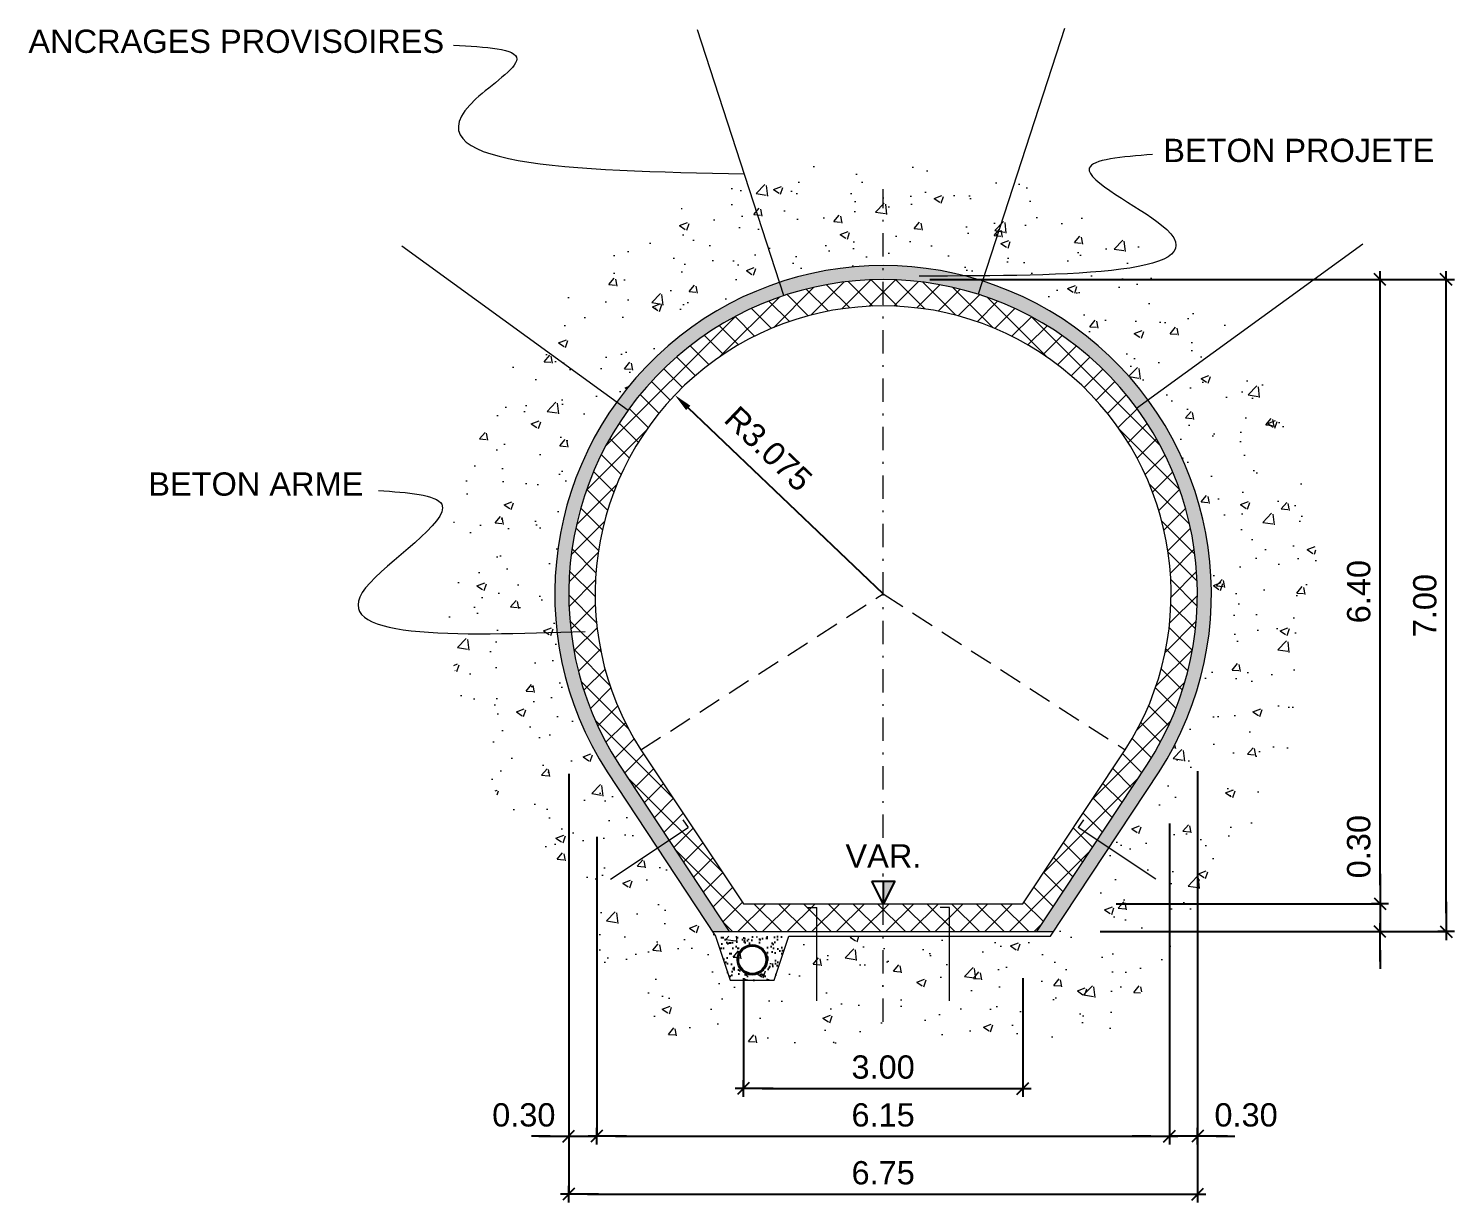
# Model space of a CAD drawing. Extents: x 63271 to 63622, y 108539 to 108756.
# Drawn here: x 63360.8 to 63437.3, y 108539.7 to 108602.7 of the extents above; entities that cross this region are included whole.
import ezdxf
from ezdxf.enums import TextEntityAlignment as Align

# ---------------------------------------------------------------- set-up
doc = ezdxf.new("R2010")
doc.units = 0
doc.header["$MEASUREMENT"] = 0
doc.header["$PDMODE"] = 3
for name, pattern in [('NASCOSTA', [9.525, 6.35, -3.175]), ('TRATTEGGIATA2', [0.375, 0.25, -0.125]), ('TRATTOPUNTO', [1, 0.5, -0.25, 0, -0.25])]:
    doc.linetypes.add(name, pattern=pattern)
for name, color, linetype in [('coordinate', 2, 'Continuous'), ('DIME', 6, 'Continuous'), ('LIN010CO', 2, 'Continuous'), ('LIN018CO', 6, 'Continuous'), ('LIN018TR', 6, 'NASCOSTA'), ('LIN035CO', 1, 'Continuous'), ('LIN050CO', 3, 'Continuous'), ('TEXT035', 1, 'Continuous')]:
    doc.layers.add(name, color=color, linetype=linetype)
doc.styles.add('ARIAL', font='arial.ttf')
doc.linetypes.add('ROCCIA', pattern='A,0.25,[130,BERETTA.shx,S=0.1,R=0,X=0,Y=0],-0.2,0.25', length=0.7)
doc.dimstyles.new('100', dxfattribs={"dimscale": 5, "dimtxt": 0.25, "dimasz": 0.2, "dimexe": 0, "dimexo": 0.5, "dimgap": 0.1, "dimtad": 1, "dimlfac": 0.2, "dimzin": 4, "dimdsep": 46, "dimtxsty": 'ARIAL', "dimblk1": 'LINE', "dimblk2": 'LINE', "dimsah": 1, "dimcen": 2.5, "dimclrd": 256, "dimclre": 256, "dimclrt": 1, "dimadec": 4, "dimazin": 0, "dimtfac": 1, "dimtmove": 2, "dimatfit": 3, "dimldrblk": 'LINE', "dimfxl": 1, "dimtvp": 1, "dimtolj": 1, "dimtzin": 0, "dimarcsym": 0})

# ---------------------------------------------------------------- blocks, each defined once
blk = doc.blocks.new('*D24')
at = {"layer": 'Defpoints', "color": 0, "linetype": 'Continuous', "lineweight": 0, "transparency": 16777216}
for p in [(63395.447, 108583.026), (63406.63, 108572.35)]:
    blk.add_point(p, dxfattribs=at)
at = {"layer": 'LIN018CO', "linetype": 'Continuous', "lineweight": -2, "transparency": 16777216}
blk.add_line((63406.63, 108572.35), (63396.17, 108582.336), dxfattribs=at)
at = {"layer": 'LIN018CO', "linetype": 'Continuous', "lineweight": 0, "transparency": 16777216}
blk.add_solid([(63396.285, 108582.456), (63396.055, 108582.215), (63395.447, 108583.026)], dxfattribs=at)
at = {"layer": 'LIN018CO', "color": 1, "linetype": 'Continuous', "lineweight": 0, "transparency": 16777216, "insert": (63400.477, 108580.142), "char_height": 1.25, "attachment_point": 5, "rotation": 316.33036, "style": 'ARIAL'}
blk.add_mtext('\\A1;R3.075', dxfattribs=at)
blk = doc.blocks.new('LINE')
for p, q in [((-1.6, 0), (0.45, 0)), ((0, 0.45), (0, -0.45))]:
    blk.add_line(p, q)
at = {"color": 3}
blk.add_line((-0.318, -0.318), (0.318, 0.318), dxfattribs=at)
blk = doc.blocks.new('*D25')
at = {"layer": 'Defpoints', "color": 0, "lineweight": 0, "transparency": 16777216}
for p in [(63399.13, 108554.225), (63414.13, 108554.225), (63414.13, 108545.811)]:
    blk.add_point(p, dxfattribs=at)
at = {"layer": 'LIN018CO', "lineweight": -2, "transparency": 16777216}
for p, q in [((63399.13, 108551.725), (63399.13, 108545.811)), ((63414.13, 108551.725), (63414.13, 108545.811)), ((63400.13, 108545.811), (63413.13, 108545.811))]:
    blk.add_line(p, q, dxfattribs=at)
at = {"layer": 'LIN018CO', "lineweight": -2, "transparency": 16777216, "rotation": 180}
blk.add_blockref('LINE', (63399.13, 108545.811), dxfattribs=at)
at = {"layer": 'LIN018CO', "lineweight": -2, "transparency": 16777216}
blk.add_blockref('LINE', (63414.13, 108545.811), dxfattribs=at)
at = {"layer": 'LIN018CO', "color": 1, "lineweight": 0, "transparency": 16777216, "insert": (63406.63, 108546.95), "char_height": 1.25, "attachment_point": 5, "style": 'ARIAL'}
blk.add_mtext('\\A1;3.00', dxfattribs=at)
blk = doc.blocks.new('LIVELLI1')
at = {"layer": 'LIN018CO'}
blk.add_solid([(0, 0.25), (0, 0), (0.125, 0.25)], dxfattribs=at)
at = {"layer": 'LIN035CO'}
for p, q in [((-0.125, 0.25), (0.125, 0.25)), ((0, 0), (-0.125, 0.25)), ((0, 0), (0, 0.25)), ((0, 0), (0.125, 0.25))]:
    blk.add_line(p, q, dxfattribs=at)
at = {"layer": 'TEXT035', "style": 'ARIAL'}
blk.add_attdef('VALORE', text='', height=0.25, dxfattribs=at).set_placement((0, 0.395), align=Align.CENTER)
blk = doc.blocks.new('*D26')
at = {"layer": 'Defpoints', "color": 0, "linetype": 'Continuous', "lineweight": 0, "transparency": 16777216}
for p in [(63423.512, 108565.341), (63422.005, 108562.523), (63422.005, 108543.244)]:
    blk.add_point(p, dxfattribs=at)
at = {"layer": 'DIME', "linetype": 'Continuous', "lineweight": -2, "transparency": 16777216}
for p, q in [((63423.512, 108562.841), (63423.512, 108543.244)), ((63422.005, 108560.023), (63422.005, 108543.244)), ((63421.005, 108543.244), (63420.005, 108543.244)), ((63423.512, 108543.244), (63422.005, 108543.244)), ((63424.512, 108543.244), (63425.512, 108543.244))]:
    blk.add_line(p, q, dxfattribs=at)
blk.add_blockref('LINE', (63422.005, 108543.244), dxfattribs=at)
at = {"layer": 'DIME', "linetype": 'Continuous', "lineweight": -2, "transparency": 16777216, "rotation": 180}
blk.add_blockref('LINE', (63423.512, 108543.244), dxfattribs=at)
at = {"layer": 'DIME', "color": 1, "linetype": 'Continuous', "lineweight": 0, "transparency": 16777216, "insert": (63426.115, 108544.382), "char_height": 1.25, "attachment_point": 5, "style": 'ARIAL'}
blk.add_mtext('\\A1;0.30', dxfattribs=at)
blk = doc.blocks.new('*D27')
at = {"layer": 'Defpoints', "color": 0, "linetype": 'Continuous', "lineweight": 0, "transparency": 16777216}
for p in [(63389.753, 108565.188), (63391.255, 108561.806), (63391.255, 108543.244)]:
    blk.add_point(p, dxfattribs=at)
at = {"layer": 'DIME', "linetype": 'Continuous', "lineweight": -2, "transparency": 16777216}
for p, q in [((63389.753, 108562.688), (63389.753, 108543.244)), ((63391.255, 108559.306), (63391.255, 108543.244)), ((63388.753, 108543.244), (63387.753, 108543.244)), ((63389.753, 108543.244), (63391.255, 108543.244)), ((63392.255, 108543.244), (63393.255, 108543.244))]:
    blk.add_line(p, q, dxfattribs=at)
blk.add_blockref('LINE', (63389.753, 108543.244), dxfattribs=at)
at = {"layer": 'DIME', "linetype": 'Continuous', "lineweight": -2, "transparency": 16777216, "rotation": 180}
blk.add_blockref('LINE', (63391.255, 108543.244), dxfattribs=at)
at = {"layer": 'DIME', "color": 1, "linetype": 'Continuous', "lineweight": 0, "transparency": 16777216, "insert": (63387.342, 108544.382), "char_height": 1.25, "attachment_point": 5, "style": 'ARIAL'}
blk.add_mtext('\\A1;0.30', dxfattribs=at)
blk = doc.blocks.new('*D28')
at = {"layer": 'Defpoints', "color": 0, "linetype": 'Continuous', "lineweight": 0, "transparency": 16777216}
for p in [(63423.512, 108565.341), (63389.753, 108565.188), (63423.512, 108540.139)]:
    blk.add_point(p, dxfattribs=at)
at = {"layer": 'DIME', "linetype": 'Continuous', "lineweight": -2, "transparency": 16777216}
for p, q in [((63389.753, 108562.688), (63389.753, 108540.139)), ((63423.512, 108562.841), (63423.512, 108540.139)), ((63390.753, 108540.139), (63422.512, 108540.139))]:
    blk.add_line(p, q, dxfattribs=at)
at = {"layer": 'DIME', "linetype": 'Continuous', "lineweight": -2, "transparency": 16777216, "rotation": 180}
blk.add_blockref('LINE', (63389.753, 108540.139), dxfattribs=at)
at = {"layer": 'DIME', "linetype": 'Continuous', "lineweight": -2, "transparency": 16777216}
blk.add_blockref('LINE', (63423.512, 108540.139), dxfattribs=at)
at = {"layer": 'DIME', "color": 1, "linetype": 'Continuous', "lineweight": 0, "transparency": 16777216, "insert": (63406.633, 108541.277), "char_height": 1.25, "attachment_point": 5, "style": 'ARIAL'}
blk.add_mtext('\\A1;6.75', dxfattribs=at)
blk = doc.blocks.new('*D29')
at = {"layer": 'Defpoints', "color": 0, "linetype": 'Continuous', "lineweight": 0, "transparency": 16777216}
for p in [(63422.005, 108562.523), (63391.255, 108561.806), (63422.005, 108543.244)]:
    blk.add_point(p, dxfattribs=at)
at = {"layer": 'DIME', "linetype": 'Continuous', "lineweight": -2, "transparency": 16777216}
for p, q in [((63422.005, 108560.023), (63422.005, 108543.244)), ((63391.255, 108559.306), (63391.255, 108543.244)), ((63392.255, 108543.244), (63421.005, 108543.244))]:
    blk.add_line(p, q, dxfattribs=at)
at = {"layer": 'DIME', "linetype": 'Continuous', "lineweight": -2, "transparency": 16777216, "rotation": 180}
blk.add_blockref('LINE', (63391.255, 108543.244), dxfattribs=at)
at = {"layer": 'DIME', "linetype": 'Continuous', "lineweight": -2, "transparency": 16777216}
blk.add_blockref('LINE', (63422.005, 108543.244), dxfattribs=at)
at = {"layer": 'DIME', "color": 1, "linetype": 'Continuous', "lineweight": 0, "transparency": 16777216, "insert": (63406.63, 108544.382), "char_height": 1.25, "attachment_point": 5, "style": 'ARIAL'}
blk.add_mtext('\\A1;6.15', dxfattribs=at)
blk = doc.blocks.new('*D30')
at = {"layer": 'Defpoints', "color": 0, "linetype": 'Continuous', "lineweight": 0, "transparency": 16777216}
for p in [(63406.63, 108589.225), (63433.306, 108589.225), (63416.641, 108555.725)]:
    blk.add_point(p, dxfattribs=at)
at = {"layer": 'DIME', "linetype": 'Continuous', "lineweight": -2, "transparency": 16777216}
for p, q in [((63409.13, 108589.225), (63433.306, 108589.225)), ((63433.306, 108556.725), (63433.306, 108588.225)), ((63419.141, 108555.725), (63433.306, 108555.725))]:
    blk.add_line(p, q, dxfattribs=at)
for p, rotation in [((63433.306, 108589.225), 90), ((63433.306, 108555.725), 270)]:
    blk.add_blockref('LINE', p, dxfattribs=dict(at, rotation=rotation))
at = {"layer": 'DIME', "color": 1, "linetype": 'Continuous', "lineweight": 0, "transparency": 16777216, "insert": (63432.168, 108572.475), "char_height": 1.25, "attachment_point": 5, "rotation": 90, "style": 'ARIAL'}
blk.add_mtext('\\A1;6.40', dxfattribs=at)
blk = doc.blocks.new('*D31')
at = {"layer": 'Defpoints', "color": 0, "linetype": 'Continuous', "lineweight": 0, "transparency": 16777216}
for p in [(63406.63, 108589.225), (63436.853, 108589.225), (63415.786, 108554.225)]:
    blk.add_point(p, dxfattribs=at)
at = {"layer": 'DIME', "linetype": 'Continuous', "lineweight": -2, "transparency": 16777216}
for p, q in [((63409.13, 108589.225), (63436.853, 108589.225)), ((63436.853, 108555.225), (63436.853, 108588.225)), ((63418.286, 108554.225), (63436.853, 108554.225))]:
    blk.add_line(p, q, dxfattribs=at)
for p, rotation in [((63436.853, 108589.225), 90), ((63436.853, 108554.225), 270)]:
    blk.add_blockref('LINE', p, dxfattribs=dict(at, rotation=rotation))
at = {"layer": 'DIME', "color": 1, "linetype": 'Continuous', "lineweight": 0, "transparency": 16777216, "insert": (63435.715, 108571.725), "char_height": 1.25, "attachment_point": 5, "rotation": 90, "style": 'ARIAL'}
blk.add_mtext('\\A1;7.00', dxfattribs=at)
blk = doc.blocks.new('*D32')
at = {"layer": 'Defpoints', "color": 0, "lineweight": 0, "transparency": 16777216}
for p in [(63416.641, 108555.725), (63415.786, 108554.225), (63433.306, 108554.225)]:
    blk.add_point(p, dxfattribs=at)
at = {"layer": 'DIME', "lineweight": -2, "transparency": 16777216}
for p, q in [((63433.306, 108556.725), (63433.306, 108557.725)), ((63419.141, 108555.725), (63433.306, 108555.725)), ((63433.306, 108555.725), (63433.306, 108554.225)), ((63418.286, 108554.225), (63433.306, 108554.225)), ((63433.306, 108553.225), (63433.306, 108552.225))]:
    blk.add_line(p, q, dxfattribs=at)
for p, rotation in [((63433.306, 108555.725), 270), ((63433.306, 108554.225), 90)]:
    blk.add_blockref('LINE', p, dxfattribs=dict(at, rotation=rotation))
at = {"layer": 'DIME', "color": 1, "lineweight": 0, "transparency": 16777216, "insert": (63432.168, 108558.787), "char_height": 1.25, "attachment_point": 5, "rotation": 90, "style": 'ARIAL'}
blk.add_mtext('\\A1;0.30', dxfattribs=at)

msp = doc.modelspace()

# ---------------------------------------------------------------- hatches: boundary and pattern name
at = {"layer": 'LIN010CO', "linetype": 'Continuous', "lineweight": 0}
h = msp.add_hatch(dxfattribs=at)
h.set_pattern_fill('AR-CONC', color=256, scale=0.6, style=0)
h.set_pattern_definition([(50, (0, 103.223), (4.3035611, -0.37651281), [0.45, -4.95]), (355, (0, 103.223), (-0.832508, 4.5131528), [0.36, -3.96]), (100.4514, (0.3586, 103.1917), (3.47105629, 4.13663725), [0.38244114, -4.20685267]), (46.1842, (0, 104.423), (6.4034463, -0.99311409), [0.675, -7.425]), (96.6356, (0.5336, 104.3404), (5.60797623, 5.84470723), [0.57366173, -6.310278]), (351.1842, (0, 104.423), (5.60797167, 5.8447116), [0.54, -5.94]), (21, (0.6, 104.123), (3.58144231, -2.41571334), [0.45, -4.95]), (326, (0.6, 104.123), (1.45989199, 4.35090027), [0.36, -3.96]), (71.4514, (0.8985, 103.922), (5.04133577, 1.93518298), [0.38244114, -4.20685267]), (37.5, (0, 103.2231), (0.072959132, 1.997363123), [0, -3.912, 0, -4.02, 0, -3.975]), (7.5, (0, 103.2231), (1.578417225, 2.36647027), [0, -2.292, 0, -3.822, 0, -1.515]), (327.5, (-1.338, 103.2231), (3.202934617, -0.13532923), [0, -1.5, 0, -4.68, 0, -6.21]), (317.5, (-1.938, 103.223), (3.499117016, 0.600629894), [0, -1.95, 0, -3.108, 0, -4.41])])
h.paths.add_polyline_path([(63387.01815, 108559.67544), (63394.55683, 108548.24932), (63418.70294, 108548.24932), (63426.24161, 108559.67544, 1.83697169)])
h.paths.add_polyline_path([(63421.44607, 108562.80474), (63415.62074, 108553.97548), (63397.63902, 108553.97548), (63391.81369, 108562.80474, -1.83385467)], flags=16)
at = {"layer": 'LIN010CO', "lineweight": 0}
h = msp.add_hatch(dxfattribs=at)
h.set_pattern_fill('AR-SAND', color=256, scale=0.3, style=0)
h.set_pattern_definition([(127.5, (66374.97423, 104512.20163), (-0.57804713, -0.018898007), [0, -0.456, 0, -0.51, 0, -0.4875]), (97.5, (66374.9742, 104512.2016), (-0.84664382, 0.53093301), [0, -0.246, 0, -0.411, 0, -0.1575]), (57.5, (66374.97423, 104511.83263), (-0.001697716, 0.93424256), [0, -0.15, 0, -0.54, 0, -0.705]), (47.5, (66374.9742, 104511.8326), (-0.26330267, 0.90183798), [0, -0.075, 0, -0.354, 0, -0.405])])
h.paths.add_polyline_path([(63406.62988, 108589.97548, 0.08035018), (63401.07374, 108589.0768), (63401.30551, 108588.36349, -0.08042345), (63406.62988, 108589.22548)])
h.paths.add_polyline_path([(63401.30551, 108588.36349), (63401.07374, 108589.0768, 0.1577431), (63392.32912, 108582.65237), (63392.93589, 108582.21152, -0.1577146)])
edge = h.paths.add_edge_path()
edge.add_spline(control_points=[(63389.12613, 108570.28672), (63389.37629, 108570.29408), (63389.62731, 108570.30173), (63389.87876, 108570.30951)], knot_values=[20.68163803, 20.68163803, 20.68163803, 20.68163803, 21.11460095, 21.11460095, 21.11460095, 21.11460095], degree=3, periodic=0)
edge.add_arc((63406.62988, 108572.35048), 16.875, 144.2423378, 186.9467177, ccw=False)
edge.add_line((63392.93589, 108582.21152), (63392.32912, 108582.65237))
edge.add_arc((63406.62988, 108572.35048), 17.625, 144.2320255, 186.7243561)
edge = h.paths.add_edge_path()
edge.add_spline(control_points=[(63389.87876, 108570.30951), (63389.62731, 108570.30173), (63389.37629, 108570.29408), (63389.12613, 108570.28672)], knot_values=[20.68163803, 20.68163803, 20.68163803, 20.68163803, 21.11460095, 21.11460095, 21.11460095, 21.11460095], degree=3, periodic=0)
edge.add_arc((63406.62988, 108572.35048), 17.625, 186.7243561, 212.7927763)
edge.add_line((63391.81369, 108562.80474), (63397.47408, 108554.22548))
edge.add_line((63397.47408, 108554.22548), (63398.37261, 108554.22548))
edge.add_line((63398.37261, 108554.22548), (63392.44198, 108563.21433))
edge.add_arc((63406.62988, 108572.35048), 16.875, 186.9467177, 212.7790807, ccw=False)
h.paths.add_polyline_path([(63421.44607, 108562.80474, 0.31062691), (63420.84674, 108582.76785), (63420.23997, 108582.32701, -0.31061072), (63420.81778, 108563.21433), (63414.88716, 108554.22548), (63415.78569, 108554.22548)])
h.paths.add_polyline_path([(63411.96636, 108589.14818), (63411.73459, 108588.43487, -0.15905442), (63420.23997, 108582.32701), (63420.84674, 108582.76785, 0.15902591)])
h.paths.add_polyline_path([(63406.62988, 108589.97548), (63406.62988, 108589.22548, -0.07698043), (63411.73459, 108588.43487), (63411.96636, 108589.14818, 0.07705366)])
h = msp.add_hatch(dxfattribs=at)
h.set_pattern_fill('ANSI37', color=256, scale=7.5, angle=270, style=0)
h.set_pattern_definition([(315, (449.1661, -9.1241), (0.6629126074, 0.6629126074), []), (45, (449.1661, -9.1241), (-0.6629126074, 0.6629126074), [])])
h.paths.add_polyline_path([(63419.62863, 108563.98007), (63414.12988, 108555.72548), (63406.62988, 108555.72548), (63406.62988, 108554.22548), (63414.88716, 108554.22548), (63420.81778, 108563.21433, 0.5936331), (63406.62988, 108589.22548), (63406.62988, 108587.81111, -0.5936331)])
h.paths.add_polyline_path([(63406.62988, 108587.81111), (63406.62988, 108589.22548, 0.5936331), (63392.44198, 108563.21433), (63398.37261, 108554.22548), (63406.62988, 108554.22548), (63406.62988, 108555.72548), (63399.12988, 108555.72548), (63393.63113, 108563.98007, -0.5936331)])
at = {"layer": 'LIN010CO'}
h = msp.add_hatch(dxfattribs=at)
h.set_pattern_fill('AR-SAND', color=256, scale=0.3, style=0)
h.set_pattern_definition([(37.5, (-84.08424, -0.25), (-0.0188980074, 0.5780471307), [0, -0.456, 0, -0.51, 0, -0.4875]), (7.5, (-84.08424, -0.25), (0.5309330116, 0.8466438196), [0, -0.246, 0, -0.411, 0, -0.1575]), (327.5, (-84.45324, -0.25), (0.9342425585, 0.001697716), [0, -0.15, 0, -0.54, 0, -0.705]), (317.5, (-84.45324, -0.25), (0.9018379814, 0.2633026695), [0, -0.075, 0, -0.354, 0, -0.405])])
h.paths.add_polyline_path([(63401.5764, 108553.97548), (63397.63902, 108553.97548), (63398.42603, 108551.61627), (63400.7894, 108551.61627)])
h.paths.add_polyline_path([(63400.40771, 108552.7155, -1), (63398.80771, 108552.7155, -1)], flags=16)

# ---------------------------------------------------------------- linework, layer by layer
at = {"layer": 'DIME', "linetype": 'Continuous', "lineweight": 0}
for points in [[(63383.57377, 108601.80193), (63386.96365, 108601.05889), (63384.77351, 108598.92601), (63399.18215, 108594.89852)], [(63421.085, 108595.9434), (63417.69512, 108595.20036), (63421.58048, 108592.15099), (63408.55831, 108589.41099)], [(63379.54206, 108577.90485), (63382.93194, 108577.1618), (63378.85091, 108572.67443), (63390.62952, 108570.333)]]:
    msp.add_spline(points, degree=3, dxfattribs=at)
at = {"layer": 'LIN010CO', "linetype": 'TRATTEGGIATA2', "lineweight": 0, "ltscale": 5}
for p, q in [((63393.63113, 108563.98007), (63406.62988, 108572.35048)), ((63406.62988, 108572.35048), (63419.62863, 108563.98007))]:
    msp.add_line(p, q, dxfattribs=at)
at = {"layer": 'LIN010CO'}
msp.add_circle((63399.60771, 108552.7155), 0.75, dxfattribs=at)
at = {"layer": 'LIN018CO', "lineweight": 0}
for p, q in [((63392.44198, 108563.21433), (63398.37261, 108554.22548)), ((63414.88716, 108554.22548), (63420.81778, 108563.21433)), ((63397.47408, 108554.22548), (63415.78569, 108554.22548))]:
    msp.add_line(p, q, dxfattribs=at)
at = {"layer": 'LIN018CO'}
msp.add_circle((63399.60771, 108552.7155), 0.8, dxfattribs=at)
at = {"layer": 'LIN018CO', "lineweight": 0}
msp.add_arc((63406.62988, 108572.35048), 16.875, 327.2209193, 212.7790807, dxfattribs=at)
at = {"layer": 'LIN018TR', "linetype": 'TRATTOPUNTO', "lineweight": 0, "ltscale": 2.5}
for p, q in [((63406.62988, 108559.2629), (63406.62988, 108594.07237)), ((63406.62988, 108549.383), (63406.62988, 108557.3421))]:
    msp.add_line(p, q, dxfattribs=at)
at = {"layer": 'LIN050CO', "linetype": 'Continuous', "lineweight": 0}
for p, q in [((63401.30551, 108588.36349), (63396.6702, 108602.62952)), ((63416.3699, 108602.70089), (63411.73459, 108588.43487)), ((63380.80058, 108591.02834), (63392.93589, 108582.21152)), ((63420.23997, 108582.32701), (63432.37528, 108591.14383)), ((63395.87984, 108560.22488), (63396.15704, 108559.80876)), ((63417.37993, 108560.22488), (63417.10273, 108559.80876)), ((63391.99578, 108557.03676), (63396.15704, 108559.80876)), ((63421.26398, 108557.03676), (63417.10273, 108559.80876)), ((63402.57168, 108555.51509), (63403.07168, 108555.51509)), ((63403.07168, 108550.51509), (63403.07168, 108555.51509)), ((63410.18808, 108555.51509), (63409.68808, 108555.51509)), ((63410.18808, 108550.51509), (63410.18808, 108555.51509))]:
    msp.add_line(p, q, dxfattribs=at)
at = {"layer": 'LIN050CO', "linetype": 'ROCCIA', "lineweight": 0, "ltscale": 5, "flags": 128}
msp.add_lwpolyline([(63401.5764, 108553.97548), (63415.62074, 108553.97548), (63421.44607, 108562.80474, 1.83385467), (63391.81369, 108562.80474), (63397.63902, 108553.97548)], format="xyb", dxfattribs=at)
at = {"layer": 'LIN050CO', "linetype": 'Continuous', "lineweight": 0, "flags": 128}
msp.add_lwpolyline([(63419.62863, 108563.98007, 1.83333333), (63393.63113, 108563.98007), (63399.12988, 108555.72548), (63414.12988, 108555.72548)], format="xyb", close=True, dxfattribs=at)
at = {"layer": 'LIN050CO', "linetype": 'ROCCIA', "lineweight": 0, "ltscale": 5, "flags": 128}
msp.add_lwpolyline([(63397.63902, 108553.97548), (63398.42603, 108551.61627), (63400.7894, 108551.61627), (63401.5764, 108553.97548)], dxfattribs=at)

# ---------------------------------------------------------------- block references
at = {"xscale": 5, "yscale": 5, "zscale": 5}
msp.add_blockref('LIVELLI1', (63406.64589, 108555.69346), dxfattribs=at).add_auto_attribs({'VALORE': 'VAR.'})

# ---------------------------------------------------------------- texts
at = {"layer": 'coordinate', "color": 1, "lineweight": 0, "style": 'ARIAL'}
msp.add_text('BETON PROJETE', height=1.25, dxfattribs=at).set_placement((63421.66925, 108595.53462))
at = {"layer": 'TEXT035', "style": 'ARIAL'}
for s, p in [('ANCRAGES PROVISOIRES', (63360.74892, 108601.39315)), ('BETON ARME', (63367.18108, 108577.62579))]:
    msp.add_text(s, height=1.25, dxfattribs=at).set_placement(p)

# ---------------------------------------------------------------- dimensions: what is measured, and where the dimension line sits
at = {"layer": 'DIME', "linetype": 'Continuous', "lineweight": 0}
dim = msp.add_linear_dim(base=(63433.30648, 108589.22548), p1=(63416.64071, 108555.72548), p2=(63406.62988, 108589.22548), angle=90, text='6.40', dimstyle='100', dxfattribs=at)
dim.commit()
dim.dimension.update_dxf_attribs({"geometry": '*D30', "text_midpoint": (63432.16826, 108572.47548)})
dim = msp.add_linear_dim(base=(63436.85272, 108589.22548), p1=(63415.78569, 108554.22548), p2=(63406.62988, 108589.22548), angle=90, dimstyle='100', dxfattribs=at)
dim.commit()
dim.dimension.update_dxf_attribs({"geometry": '*D31', "text_midpoint": (63435.71451, 108571.72548)})
for base, p1, p2, picture, middle in [((63423.51205, 108540.13863), (63389.75307, 108565.18778), (63423.51205, 108565.34146), '*D28', (63406.63256, 108541.27685)), ((63422.00488, 108543.24363), (63391.25488, 108561.80616), (63422.00488, 108562.52318), '*D29', (63406.62988, 108544.38185))]:
    dim = msp.add_linear_dim(base=base, p1=p1, p2=p2, dimstyle='100', dxfattribs=at)
    dim.commit()
    dim.dimension.update_dxf_attribs({"geometry": picture, "text_midpoint": middle})
for base, p1, p2, picture, middle in [((63422.00488, 108543.24363), (63423.51205, 108565.34146), (63422.00488, 108562.52318), '*D26', (63426.11501, 108544.38185)), ((63391.25488, 108543.24363), (63389.75307, 108565.18778), (63391.25488, 108561.80616), '*D27', (63387.34168, 108544.38185))]:
    dim = msp.add_linear_dim(base=base, p1=p1, p2=p2, dimstyle='100', override={"dimzin": 0}, dxfattribs=at)
    dim.commit()
    dim.dimension.update_dxf_attribs({"geometry": picture, "text_midpoint": middle, "dimtype": 160})
at = {"layer": 'DIME', "lineweight": 0}
dim = msp.add_linear_dim(base=(63433.30648, 108554.22548), p1=(63416.64071, 108555.72548), p2=(63415.78569, 108554.22548), angle=90, dimstyle='100', override={"dimzin": 0}, dxfattribs=at)
dim.commit()
dim.dimension.update_dxf_attribs({"geometry": '*D32', "text_midpoint": (63432.16826, 108558.78666), "dimtype": 160})
at = {"layer": 'LIN018CO', "linetype": 'Continuous', "lineweight": 0}
dim = msp.add_radius_dim(center=(63406.62988, 108572.35048), mpoint=(63395.44669, 108583.02603), text='R3.075', dimstyle='100', override={"dimdec": 3}, dxfattribs=at)
dim.commit()
dim.dimension.update_dxf_attribs({"geometry": '*D24', "text_midpoint": (63400.47735, 108580.14247), "dimtype": 164})
at = {"layer": 'LIN018CO', "lineweight": 0}
dim = msp.add_linear_dim(base=(63414.12988, 108545.81138), p1=(63399.12988, 108554.22548), p2=(63414.12988, 108554.22548), dimstyle='100', dxfattribs=at)
dim.commit()
dim.dimension.update_dxf_attribs({"geometry": '*D25', "text_midpoint": (63406.62988, 108546.95002)})

doc.saveas('drawing.dxf')
